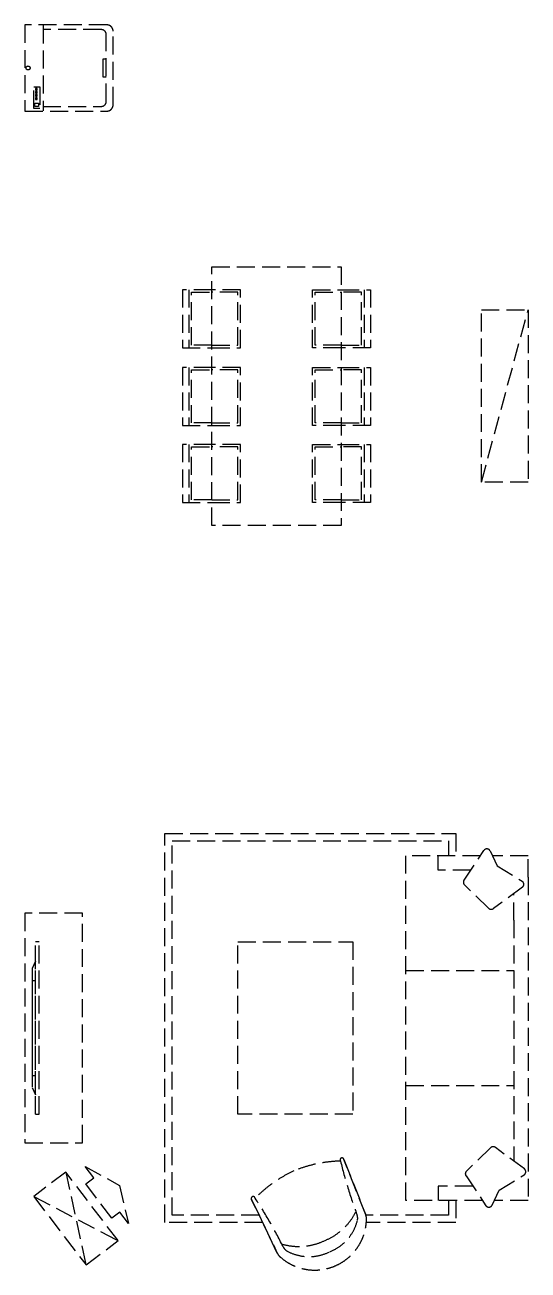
# Model space of a CAD drawing. Header units: inches. Extents: x -2597087 to 134135, y -662679 to 20000.
# Drawn here: x 29575 to 33075, y 7961 to 16631 of the extents above; entities that cross this region are included whole.
import ezdxf

# ---------------------------------------------------------------- set-up
doc = ezdxf.new("R2010")
doc.units = ezdxf.units.IN
doc.header["$LTSCALE"] = 100
doc.header["$MEASUREMENT"] = 0
doc.linetypes.add('$0$DASH', pattern=[0.35, 0.25, -0.1])
doc.linetypes.add('CENTER', pattern=[50.8, 31.75, -6.35, 6.35, -6.35])
doc.layers.add('-04给水图层', color=142, linetype='CENTER')

# ---------------------------------------------------------------- blocks, each defined once
blk = doc.blocks.new('h54h5h56j56')
at = {"layer": '-04给水图层', "color": 8, "linetype": '$0$DASH', "ltscale": 5}
for p, q in [((30145.4, 16630.8), (29575.1, 16630.8)), ((29575.1, 16630.8), (29575.1, 16030.8)), ((29700.9, 16627.4), (29700.9, 16033.5)), ((30106.4, 16598), (29700.9, 16598)), ((30141.2, 16098.4), (30141.2, 16563.2)), ((30188.9, 16074.3), (30188.9, 16587.4)), ((30141.2, 16392.6), (30117.2, 16392.6)), ((30117.2, 16392.6), (30117.2, 16330.8)), ((30117.2, 16330.8), (30117.2, 16269.1)), ((30117.2, 16269.1), (30141.2, 16269.1)), ((29637.4, 16049.7), (29637.4, 16198.7)), ((29637.4, 16198.7), (29679.2, 16198.7)), ((29649.7, 16189.1), (29649.7, 16177.2)), ((29660.8, 16189.1), (29649.7, 16189.1)), ((29649.7, 16177.2), (29660.8, 16177.2)), ((29649.7, 16166.9), (29649.7, 16155.1)), ((29660.8, 16166.9), (29649.7, 16166.9)), ((29649.7, 16155.1), (29660.8, 16155.1)), ((29649.7, 16145.6), (29649.7, 16133.7)), ((29660.8, 16145.6), (29649.7, 16145.6)), ((29649.7, 16133.7), (29660.8, 16133.7)), ((29660.8, 16177.2), (29660.8, 16189.1)), ((29660.8, 16155.1), (29660.8, 16166.9)), ((29660.8, 16133.7), (29660.8, 16145.6)), ((29679.2, 16198.7), (29679.2, 16049.7)), ((29679.2, 16049.7), (29637.4, 16049.7)), ((29644.8, 16062), (29644.8, 16086.6)), ((29644.8, 16086.6), (29670.6, 16086.6)), ((29670.6, 16062), (29644.8, 16062)), ((29649.7, 16122.6), (29649.7, 16110.8)), ((29660.8, 16122.6), (29649.7, 16122.6)), ((29649.7, 16110.8), (29660.8, 16110.8)), ((29660.8, 16110.8), (29660.8, 16122.6)), ((29670.6, 16086.6), (29670.6, 16062)), ((29700.9, 16063.6), (30106.4, 16063.6)), ((29575.1, 16030.8), (30145.4, 16030.8)), ((30875.1, 13146.3), (30875.1, 14946.3)), ((30875.1, 14946.3), (31775.1, 14946.3)), ((31775.1, 14946.3), (31775.1, 13146.3)), ((30670.1, 14787.2), (30670.1, 14382.2)), ((30875.1, 14787.2), (30670.1, 14787.2)), ((30715.1, 14787.2), (30715.1, 14382.2)), ((30733.1, 14400.2), (30733.1, 14769.2)), ((30733.1, 14769.2), (30875.1, 14769.2)), ((31075.1, 14787.2), (30875.1, 14787.2)), ((31057.1, 14769.2), (30875.1, 14769.2)), ((31057.1, 14400.2), (31057.1, 14769.2)), ((31075.1, 14382.2), (31075.1, 14787.2)), ((31575.1, 14382.2), (31575.1, 14787.2)), ((31575.1, 14787.2), (31775.1, 14787.2)), ((31593.1, 14400.2), (31593.1, 14769.2)), ((31593.1, 14769.2), (31775.1, 14769.2)), ((31775.1, 14787.2), (31980.1, 14787.2)), ((31917.1, 14769.2), (31775.1, 14769.2)), ((31917.1, 14400.2), (31917.1, 14769.2)), ((31935.1, 14787.2), (31935.1, 14382.2)), ((31980.1, 14787.2), (31980.1, 14382.2)), ((32750.1, 13446.3), (32750.1, 14646.3)), ((32750.1, 14646.3), (33075.1, 14646.3)), ((32750.1, 13446.3), (33075.1, 14646.3)), ((33075.1, 14646.3), (33075.1, 13446.3)), ((30875.1, 14400.2), (30733.1, 14400.2)), ((30875.1, 14400.2), (31057.1, 14400.2)), ((31775.1, 14400.2), (31593.1, 14400.2)), ((31775.1, 14400.2), (31917.1, 14400.2)), ((30670.1, 14382.2), (30875.1, 14382.2)), ((30875.1, 14382.2), (31075.1, 14382.2)), ((31775.1, 14382.2), (31575.1, 14382.2)), ((31980.1, 14382.2), (31775.1, 14382.2)), ((30670.1, 14246.2), (30670.1, 13841.2)), ((30875.1, 14246.2), (30670.1, 14246.2)), ((30715.1, 14246.2), (30715.1, 13841.2)), ((30733.1, 13859.2), (30733.1, 14228.2)), ((30733.1, 14228.2), (30875.1, 14228.2)), ((31075.1, 14246.2), (30875.1, 14246.2)), ((31057.1, 14228.2), (30875.1, 14228.2)), ((31057.1, 13859.2), (31057.1, 14228.2)), ((31075.1, 13841.2), (31075.1, 14246.2)), ((31575.1, 14246.2), (31775.1, 14246.2)), ((31575.1, 13841.2), (31575.1, 14246.2)), ((31593.1, 14228.2), (31775.1, 14228.2)), ((31593.1, 13859.2), (31593.1, 14228.2)), ((31775.1, 14246.2), (31980.1, 14246.2)), ((31917.1, 14228.2), (31775.1, 14228.2)), ((31917.1, 13859.2), (31917.1, 14228.2)), ((31935.1, 14246.2), (31935.1, 13841.2)), ((31980.1, 14246.2), (31980.1, 13841.2)), ((30670.1, 13841.2), (30875.1, 13841.2)), ((30875.1, 13859.2), (30733.1, 13859.2)), ((30875.1, 13859.2), (31057.1, 13859.2)), ((30875.1, 13841.2), (31075.1, 13841.2)), ((31775.1, 13841.2), (31575.1, 13841.2)), ((31775.1, 13859.2), (31593.1, 13859.2)), ((31775.1, 13859.2), (31917.1, 13859.2)), ((31980.1, 13841.2), (31775.1, 13841.2)), ((30670.1, 13710.4), (30670.1, 13305.4)), ((30875.1, 13710.4), (30670.1, 13710.4)), ((30715.1, 13710.4), (30715.1, 13305.4)), ((31075.1, 13710.4), (30875.1, 13710.4)), ((31075.1, 13305.4), (31075.1, 13710.4)), ((31575.1, 13710.4), (31775.1, 13710.4)), ((31575.1, 13305.4), (31575.1, 13710.4)), ((31775.1, 13710.4), (31980.1, 13710.4)), ((31935.1, 13710.4), (31935.1, 13305.4)), ((31980.1, 13710.4), (31980.1, 13305.4)), ((30733.1, 13323.4), (30733.1, 13692.4)), ((30733.1, 13692.4), (30875.1, 13692.4)), ((31057.1, 13692.4), (30875.1, 13692.4)), ((31057.1, 13323.4), (31057.1, 13692.4)), ((31593.1, 13692.4), (31775.1, 13692.4)), ((31593.1, 13323.4), (31593.1, 13692.4)), ((31917.1, 13692.4), (31775.1, 13692.4)), ((31917.1, 13323.4), (31917.1, 13692.4)), ((33075.1, 13446.3), (32750.1, 13446.3)), ((30670.1, 13305.4), (30875.1, 13305.4)), ((30875.1, 13323.4), (30733.1, 13323.4)), ((30875.1, 13323.4), (31057.1, 13323.4)), ((30875.1, 13305.4), (31075.1, 13305.4)), ((31775.1, 13305.4), (31575.1, 13305.4)), ((31775.1, 13323.4), (31593.1, 13323.4)), ((31775.1, 13323.4), (31917.1, 13323.4)), ((31980.1, 13305.4), (31775.1, 13305.4)), ((31775.1, 13146.3), (30875.1, 13146.3)), ((30548.8, 8292.3), (30548.8, 11000.3)), ((30548.8, 11000.3), (32571.9, 11000.3)), ((30598.8, 8342.3), (30598.8, 10950.3)), ((30598.8, 10950.3), (32521.9, 10950.3)), ((32521.9, 10950.3), (32521.9, 10846.3)), ((32571.9, 11000.3), (32571.9, 10846.3)), ((32225.1, 8446.3), (32225.1, 10846.3)), ((32743.3, 10846.3), (32225.1, 10846.3)), ((32450.1, 10746.3), (32450.1, 10846.3)), ((32629.7, 10676.5), (32768.2, 10883.4)), ((32810.9, 10879.4), (32860.9, 10775.2)), ((33075.1, 10846.3), (32826.8, 10846.3)), ((33075.1, 10697.3), (33075.1, 10846.3)), ((32860.9, 10775.2), (33033.8, 10668.4)), ((32676.4, 10746.3), (32450.1, 10746.3)), ((33075.1, 10697.3), (33075.1, 8446.3)), ((32800.8, 10480), (32632.4, 10643.7)), ((33036.2, 10627.6), (32833.7, 10478.3)), ((32975.1, 10396.3), (32975.1, 10582.5)), ((29975.1, 10446.3), (29575.1, 10446.3)), ((29575.1, 10446.3), (29575.1, 8846.3)), ((29975.1, 8846.3), (29975.1, 10446.3)), ((32975.1, 10396.3), (32975.1, 8720.2)), ((29649.1, 9046.3), (29649.1, 10246.3)), ((29673.1, 10246.3), (29649.1, 10246.3)), ((29673.1, 9046.3), (29673.1, 10246.3)), ((31056.1, 9046.3), (31056.1, 10246.3)), ((31056.1, 10246.3), (31856.1, 10246.3)), ((31856.1, 10246.3), (31856.1, 9046.3)), ((29649.1, 10111.4), (29625.1, 10061.2)), ((29625.1, 10061.2), (29625.1, 9231.3)), ((29649.1, 9181.2), (29649.1, 10111.4)), ((29625.1, 9976.7), (29625.1, 9315.8)), ((29625.1, 9976.7), (29649.1, 9976.7)), ((32225.1, 10046.3), (32975.1, 10046.3)), ((29625.1, 9315.8), (29649.1, 9315.8)), ((29625.1, 9231.3), (29649.1, 9181.2)), ((32225.1, 9246.3), (32975.1, 9246.3)), ((29649.1, 9046.3), (29673.1, 9046.3)), ((31856.1, 9046.3), (31056.1, 9046.3)), ((29575.1, 8846.3), (29975.1, 8846.3)), ((32814.6, 8812.6), (32646.2, 8648.9)), ((33050, 8665), (32847.5, 8814.3)), ((30053.7, 8602.7), (29993.1, 8682.2)), ((29993.1, 8682.2), (30232.1, 8550)), ((31793.9, 8731.4, 413.4), (31945.6, 8346.2, 413.4)), ((31945.6, 8346.2), (31793.9, 8731.4)), ((29859.4, 8643.3), (29636.6, 8473.6)), ((30222.9, 8165.9), (29859.4, 8643.3)), ((29859.4, 8643.3), (30000.1, 7996.3)), ((29998, 8560.3), (30053.7, 8602.7)), ((32643.5, 8616.1), (32782, 8409.1)), ((32874.7, 8517.4), (33047.6, 8624.1)), ((30179.7, 8321.6), (29998, 8560.3)), ((30232.1, 8550), (30296, 8284.4)), ((32690.2, 8546.3), (32450.1, 8546.3)), ((32450.1, 8546.3), (32450.1, 8446.3)), ((32824.7, 8413.1), (32874.7, 8517.4)), ((29636.6, 8473.6), (30222.9, 8165.9)), ((29636.6, 8473.6), (30000.1, 7996.3)), ((31152.1, 8451.9, 413.4), (31330.7, 8078.5, 413.4)), ((31330.7, 8078.5), (31152.1, 8451.9)), ((32757.1, 8446.3), (32225.1, 8446.3)), ((32521.9, 8446.3), (32521.9, 8342.3)), ((32571.9, 8446.3), (32571.9, 8292.3)), ((33075.1, 8446.3), (32840.6, 8446.3)), ((30235.4, 8364), (30179.7, 8321.6)), ((30296, 8284.4), (30235.4, 8364)), ((31204.5, 8342.3), (30598.8, 8342.3)), ((32521.9, 8342.3), (31947, 8342.3)), ((31228.4, 8292.3), (30548.8, 8292.3)), ((32571.9, 8292.3), (31950, 8292.3)), ((30000.1, 7996.3), (30222.9, 8165.9))]:
    blk.add_line(p, q, dxfattribs=at)
for centre, radius, start, end in [((32788.3, 10868.6), 25, 25.64824, 143.57189), ((32649.8, 10661.6), 25, 143.57189, 225.80099), ((33020.7, 10647.2), 25, 308.39942, 58.30843), ((32818.2, 10497.9), 25, 225.80099, 308.39942), ((32832, 8794.7), 25, 51.60058, 134.19901), ((31796.6, 7791.3), 929.1, 91.60799, 112.12141), ((31780.8, 8728.6), 13.4, 12.14449, 219.81156), ((34619.1, 9393.8), 2927.2, 193.30803, 200.91371), ((31838.4, 7809.5), 929.1, 114.93787, 135.45129), ((32663.6, 8630.9), 25, 134.19901, 216.42811), ((33034.5, 8645.4), 25, 301.69157, 51.60058), ((31163, 8459.6), 13.4, 7.24772, 214.91479), ((28742.5, 6834.9), 2927.2, 26.14557, 33.75125), ((32802.1, 8423.9), 25, 216.42811, 334.35176), ((31500.4, 8557.3), 422.6, 291.97165, 333.26036), ((31811.8, 8321.2), 78.1, 348.35161, 20.80963), ((31873, 8317.4, 413.4), 78.1, 359.22308, 21.70293), ((31873, 8317.4), 78.1, 359.22308, 21.70293), ((31576.7, 8387.7), 322.2, 291.09704, 345.20515), ((31590.7, 8321.2), 360.4, 293.52964, 359.22308), ((31479.4, 8548.1), 422.6, 253.79892, 295.08762), ((31401.2, 8111.9, 413.4), 78.1, 205.35635, 227.8362), ((31401.2, 8111.9), 78.1, 205.35635, 227.8362), ((31440.2, 8159.3), 78.1, 206.24964, 238.70766), ((31551.6, 8376.7), 322.2, 241.85412, 295.96224), ((31590.7, 8321.2), 360.4, 227.8362, 293.52964)]:
    blk.add_arc(centre, radius, start, end, dxfattribs=at)
for centre, major_axis, start_param, end_param in [((30106.4, 16563.2), (-24.6, 24.6), 3.926991, 5.497787), ((30145.4, 16587.4), (-30.7, 30.7), 3.926991, 5.497787), ((29597.3, 16330.8), (9.86, 9.86), 0.785398, 7.068583), ((30106.4, 16098.4), (-24.6, 24.6), 2.356194, 3.926991), ((30145.4, 16074.3), (30.7, 30.7), 3.926991, 5.497787)]:
    blk.add_ellipse(centre, major_axis=major_axis, ratio=1, start_param=start_param, end_param=end_param, dxfattribs=at)

msp = doc.modelspace()

# ---------------------------------------------------------------- block references
at = {"layer": '-04给水图层'}
msp.add_blockref('h54h5h56j56', (0, 0), dxfattribs=at)

doc.saveas('drawing.dxf')
